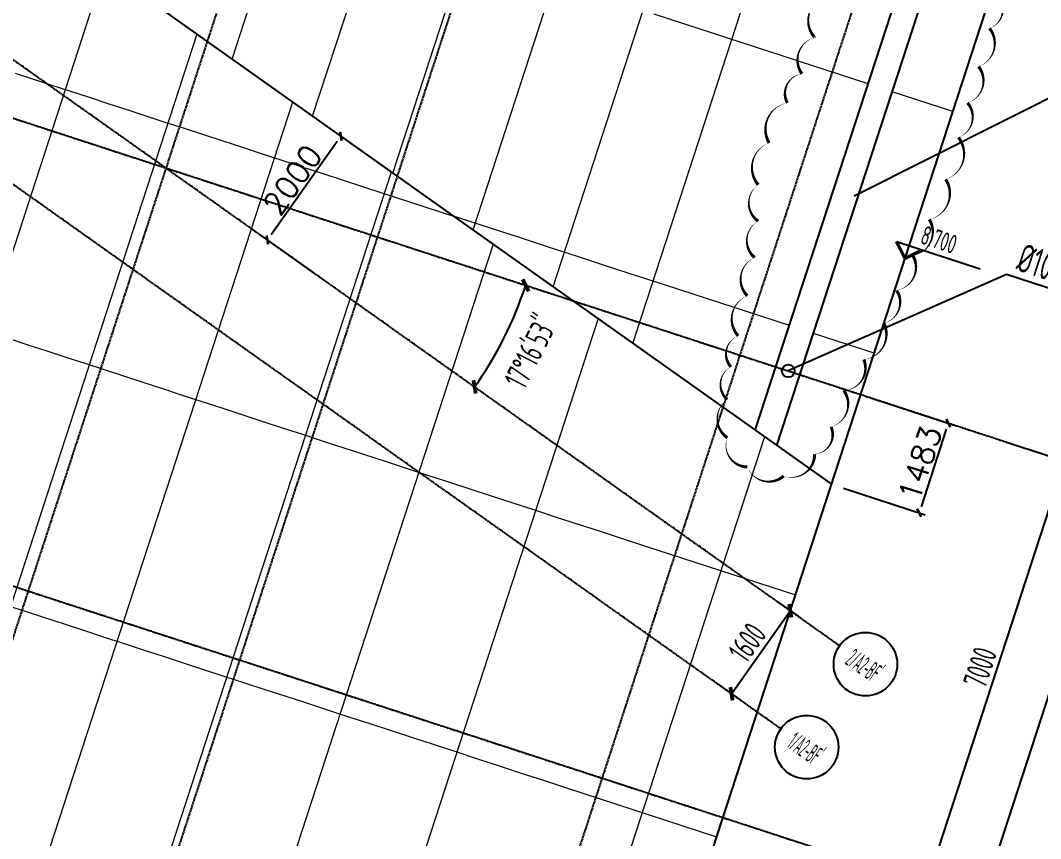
# Model space of a CAD drawing. Header units: millimetres. Extents: x 11677979 to 24947533, y -12764720 to -6308891.
# Drawn here: x 11863345 to 11879402, y -6341176 to -6328303 of the extents above; entities that cross this region are included whole.
import ezdxf
from ezdxf.enums import TextEntityAlignment as Align

# ---------------------------------------------------------------- set-up
doc = ezdxf.new("R2010")
doc.units = ezdxf.units.MM
doc.header["$LTSCALE"] = 10
for name, pattern in [('A2-RG-AXIS$0$CENTER', [2, 1.25, -0.25, 0.25, -0.25]), ('A2-RG-AXIS$0$DOTE', [2.4200000000000004, 2, -0.2, 0.02, -0.2]), ('A2-RI-F4$0$A2-RG-AXIS$0$CENTER', [2, 1.25, -0.25, 0.25, -0.25]), ('A2-RI-F4$0$A2-RG-AXIS$0$DOTE', [2.4200000000000004, 2, -0.2, 0.02, -0.2])]:
    doc.linetypes.add(name, pattern=pattern)
for name, color, linetype in [('A2-RG-AXIS$0$A-AXIS', 1, 'Continuous'), ('A2-RG-AXIS$0$A-DIMS-100', 1, 'Continuous'), ('A2-RG-AXIS$0$A-GRID', 1, 'A2-RG-AXIS$0$CENTER'), ('A2-RG-AXIS$0$A-SYMB', 4, 'Continuous'), ('A2-RI-F4$0$$2$A-SYMB', 4, 'Continuous'), ('A2-RI-F4$0$$9$$34$A-DIMS-100', 1, 'Continuous'), ('A2-RI-F4$0$A-ROOF-DRAN', 175, 'Continuous'), ('A2-RI-F4$0$A-ROOF-EDGE', 2, 'Continuous'), ('A2-RI-F4$0$A-SYMB', 4, 'Continuous'), ('A2-RI-F4$0$A-SYMB-AREA', 4, 'Continuous'), ('A2-RI-F4$0$A-SYMB-NAME', 4, 'Continuous'), ('A2-RI-F4$0$A2-RG-AXIS$0$A-AXIS', 1, 'Continuous'), ('A2-RI-F4$0$A2-RG-AXIS$0$A-DIMS-100', 1, 'Continuous'), ('A2-RI-F4$0$A2-RG-AXIS$0$A-GRID', 1, 'A2-RI-F4$0$A2-RG-AXIS$0$CENTER'), ('A2-RI-F4$0$A2-RG-AXIS$0$A-SYMB', 4, 'Continuous')]:
    doc.layers.add(name, color=color, linetype=linetype)
doc.layers.add('A2-RI-F4$0$A-ROOF-PATT', color=8, linetype='Continuous', lineweight=13)
doc.styles.add('A2-RG-AXIS$0$ECADI', font='hzs.shx', dxfattribs={"width": 0.7, "bigfont": 'hztxt.shx'})
doc.styles.add('A2-RG-AXIS$0$XD2008', font='hzs.shx', dxfattribs={"width": 0.7, "bigfont": 'hztxt.shx'})
doc.styles.add('A2-RI-F4$0$$0$XD2008', font='hzs.shx', dxfattribs={"width": 0.7, "bigfont": 'hztxt.shx'})
doc.styles.add('A2-RI-F4$0$A2-RG-AXIS$0$ECADI', font='hzs.shx', dxfattribs={"width": 0.7, "bigfont": 'hztxt.shx'})
doc.styles.add('A2-RI-F4$0$A2-RG-AXIS$0$XD2008', font='hzs.shx', dxfattribs={"width": 0.7, "bigfont": 'hztxt.shx'})
doc.styles.add('A2-RI-F4$0$ECADI', font='hzs.shx', dxfattribs={"width": 0.7, "bigfont": 'hztxt.shx'})
doc.styles.get("Standard").update_dxf_attribs({"font": 'txt', "bigfont": 'gbcbig.shx'})
doc.dimstyles.new('A2-RG-AXIS$0$XD150', dxfattribs={"dimscale": 300, "dimtxt": 2.5, "dimasz": 1.5, "dimexe": 1, "dimexo": 2, "dimgap": 0.5, "dimtad": 1, "dimdec": 0, "dimdsep": 46, "dimtxsty": 'A2-RG-AXIS$0$XD2008', "dimcen": 2.5, "dimclrt": 4, "dimaunit": 1, "dimadec": 3, "dimazin": 0, "dimtfac": 1, "dimtdec": 0, "dimtmove": 2, "dimatfit": 3, "dimfxl": 0, "dimtolj": 1, "dimtzin": 0, "dimarcsym": 0})
doc.dimstyles.new('A2-RG-AXIS$0$XD150$0', dxfattribs={"dimscale": 150, "dimtxt": 2.5, "dimasz": 1, "dimexe": 1, "dimexo": 2, "dimgap": 0.5, "dimtad": 1, "dimdec": 0, "dimdsep": 46, "dimtxsty": 'A2-RG-AXIS$0$XD2008', "dimblk": 'A2-RG-AXIS$0$_ArchTick', "dimcen": 2.5, "dimclrt": 4, "dimaunit": 1, "dimadec": 0, "dimazin": 0, "dimtfac": 1, "dimtdec": 0, "dimtmove": 2, "dimatfit": 3, "dimfxl": 0, "dimtolj": 1, "dimtzin": 0, "dimarcsym": 0})
doc.dimstyles.new('A2-RI-F4$0$$0$$0$XD100$0', dxfattribs={"dimscale": 100, "dimtxt": 3.5, "dimasz": 1, "dimexe": 1, "dimexo": 2, "dimgap": 0.5, "dimtad": 1, "dimdec": 0, "dimdsep": 46, "dimtxsty": 'Standard', "dimblk1": 'A2-RI-F4$0$$9$$20$_ArchTick', "dimblk2": 'A2-RI-F4$0$$9$$20$_ArchTick', "dimsah": 1, "dimcen": 2.5, "dimclrt": 4, "dimaunit": 1, "dimadec": 0, "dimazin": 0, "dimtfac": 1, "dimtdec": 0, "dimtix": 1, "dimtmove": 2, "dimatfit": 3, "dimfxl": 0, "dimtolj": 1, "dimtzin": 0, "dimarcsym": 0})
doc.dimstyles.new('A2-RI-F4$0$A2-RG-AXIS$0$XD150', dxfattribs={"dimscale": 300, "dimtxt": 2.5, "dimasz": 1.5, "dimexe": 1, "dimexo": 2, "dimgap": 0.5, "dimtad": 1, "dimdec": 0, "dimdsep": 46, "dimtxsty": 'A2-RI-F4$0$A2-RG-AXIS$0$XD2008', "dimcen": 2.5, "dimclrt": 4, "dimaunit": 1, "dimadec": 3, "dimazin": 0, "dimtfac": 1, "dimtdec": 0, "dimtmove": 2, "dimatfit": 3, "dimfxl": 0, "dimtolj": 1, "dimtzin": 0, "dimarcsym": 0})
doc.dimstyles.new('A2-RI-F4$0$A2-RG-AXIS$0$XD150$0', dxfattribs={"dimscale": 150, "dimtxt": 2.5, "dimasz": 1, "dimexe": 1, "dimexo": 2, "dimgap": 0.5, "dimtad": 1, "dimdec": 0, "dimdsep": 46, "dimtxsty": 'A2-RI-F4$0$A2-RG-AXIS$0$XD2008', "dimblk": 'A2-RI-F4$0$A2-RG-AXIS$0$_ArchTick', "dimcen": 2.5, "dimclrt": 4, "dimaunit": 1, "dimadec": 0, "dimazin": 0, "dimtfac": 1, "dimtdec": 0, "dimtmove": 2, "dimatfit": 3, "dimfxl": 0, "dimtolj": 1, "dimtzin": 0, "dimarcsym": 0})

# ---------------------------------------------------------------- blocks, each defined once
blk = doc.blocks.new('A2-RG-AXIS$0$_ArchTick')
at = {"color": 0, "linetype": 'ByBlock', "const_width": 0.4}
blk.add_lwpolyline([(-0.5, -0.5), (0.5, 0.5)], dxfattribs=at)
blk = doc.blocks.new('*D481')
at = {"layer": 'A2-RG-AXIS$0$A-DIMS-100', "color": 0, "lineweight": -2, "transparency": 16777216}
for p, q in [((11878927.93016906, -6334958.092917707), (11879926.23920276, -6335283.483664267)), ((11877614.35205065, -6341892.392635942), (11879783.6236307, -6335236.999273265)), ((11876758.65858434, -6341613.486278865), (11877756.9676227, -6341938.877026943))]:
    blk.add_line(p, q, dxfattribs=at)
at = {"layer": 'Defpoints', "color": 0, "transparency": 16777216}
for p in [(11878642.69902494, -6334865.124135705), (11879783.6236307, -6335236.999273265), (11876473.42744023, -6341520.517496863)]:
    blk.add_point(p, dxfattribs=at)
at = {"layer": 'A2-RG-AXIS$0$A-DIMS-100', "color": 0, "lineweight": -2, "transparency": 16777216, "xscale": 150, "yscale": 150, "zscale": 150}
for p, rotation in [((11879783.6236307, -6335236.999273265), 71.94704053343841), ((11877614.35205065, -6341892.392635942), 251.9470405334384)]:
    blk.add_blockref('A2-RG-AXIS$0$_ArchTick', p, dxfattribs=dict(at, rotation=rotation))
at = {"layer": 'A2-RG-AXIS$0$A-DIMS-100', "color": 4, "transparency": 16777216, "insert": (11878449.41058958, -6338483.348270353), "char_height": 375, "attachment_point": 5, "rotation": 71.94704053343841, "style": 'A2-RG-AXIS$0$XD2008'}
blk.add_mtext('\\A1;7000', dxfattribs=at)
blk = doc.blocks.new('*D482')
at = {"layer": 'A2-RG-AXIS$0$A-DIMS-100', "color": 0, "lineweight": -2, "transparency": 16777216}
for p, q in [((11881382.43289776, -6328395.668338951), (11882095.51075787, -6328628.090294454)), ((11879783.62360124, -6335236.999264201), (11881952.89518585, -6328581.605903353)), ((11879213.16131314, -6335051.061699798), (11879926.23917326, -6335283.483655302))]:
    blk.add_line(p, q, dxfattribs=at)
at = {"layer": 'Defpoints', "color": 0, "transparency": 16777216}
for p in [(11881097.20175371, -6328302.699556748), (11881952.89518585, -6328581.605903353), (11878927.93016909, -6334958.092917597)]:
    blk.add_point(p, dxfattribs=at)
at = {"layer": 'A2-RG-AXIS$0$A-DIMS-100', "color": 0, "lineweight": -2, "transparency": 16777216, "xscale": 150, "yscale": 150, "zscale": 150}
for p, rotation in [((11881952.89518585, -6328581.605903353), 71.94704049334469), ((11879783.62360124, -6335236.999264201), 251.9470404933447)]:
    blk.add_blockref('A2-RG-AXIS$0$_ArchTick', p, dxfattribs=dict(at, rotation=rotation))
at = {"layer": 'A2-RG-AXIS$0$A-DIMS-100', "color": 4, "transparency": 16777216, "insert": (11880618.6821425, -6331827.954899352), "char_height": 375, "attachment_point": 5, "rotation": 71.94704049334469, "style": 'A2-RG-AXIS$0$XD2008'}
blk.add_mtext('\\A1;7000', dxfattribs=at)
blk = doc.blocks.new('*D483')
at = {"layer": 'A2-RG-AXIS$0$A-DIMS-100', "color": 0, "lineweight": -2, "transparency": 16777216}
for p, q in [((11881382.47481131, -6328395.535308335), (11882951.24741189, -6328906.864034997)), ((11871497.38682192, -6363563.634785769), (11882808.63183982, -6328860.379644051)), ((11870071.2297934, -6363098.790450053), (11871640.00239399, -6363610.119176715))]:
    blk.add_line(p, q, dxfattribs=at)
at = {"layer": 'Defpoints', "color": 0, "transparency": 16777216}
for p in [(11881097.24366716, -6328302.566526443), (11882808.63183982, -6328860.379644051), (11869785.99864925, -6363005.821668161)]:
    blk.add_point(p, dxfattribs=at)
at = {"layer": 'A2-RG-AXIS$0$A-DIMS-100', "color": 0, "lineweight": -2, "transparency": 16777216, "xscale": 150, "yscale": 150, "zscale": 150}
for p, rotation in [((11882808.63183982, -6328860.379644051), 71.94704055555823), ((11871497.38682192, -6363563.634785769), 251.9470405555582)]:
    blk.add_blockref('A2-RG-AXIS$0$_ArchTick', p, dxfattribs=dict(at, rotation=rotation))
at = {"layer": 'A2-RG-AXIS$0$A-DIMS-100', "color": 4, "transparency": 16777216, "insert": (11876903.43207974, -6346130.659530753), "char_height": 375, "attachment_point": 5, "rotation": 71.94704055555823, "style": 'A2-RG-AXIS$0$XD2008'}
blk.add_mtext('\\A1;36500', dxfattribs=at)
blk = doc.blocks.new('*D492')
at = {"layer": 'A2-RG-AXIS$0$A-DIMS-100', "color": 0, "lineweight": -2, "transparency": 16777216}
for p, q in [((11875258.06524041, -6337446.924627418), (11875585.21431263, -6337678.842345578)), ((11874537.5188221, -6338897.380059663), (11875462.8436641, -6337592.093141666)), ((11874332.74039841, -6338752.211545415), (11874659.88947063, -6338984.129263574))]:
    blk.add_line(p, q, dxfattribs=at)
at = {"layer": 'Defpoints', "color": 0, "transparency": 16777216}
for p in [(11875013.32394336, -6337273.426219594), (11875462.8436641, -6337592.093141666), (11874087.99910136, -6338578.713137591)]:
    blk.add_point(p, dxfattribs=at)
at = {"layer": 'A2-RG-AXIS$0$A-DIMS-100', "color": 0, "lineweight": -2, "transparency": 16777216, "xscale": 150, "yscale": 150, "zscale": 150}
for p, rotation in [((11875462.8436641, -6337592.093141666), 54.66696937451481), ((11874537.5188221, -6338897.380059663), 234.6669693745148)]:
    blk.add_blockref('A2-RG-AXIS$0$_ArchTick', p, dxfattribs=dict(at, rotation=rotation))
at = {"layer": 'A2-RG-AXIS$0$A-DIMS-100', "color": 4, "transparency": 16777216, "insert": (11874786.03260818, -6338092.925493819), "char_height": 375, "attachment_point": 5, "rotation": 54.666969374514814, "style": 'A2-RG-AXIS$0$XD2008'}
blk.add_mtext('\\A1;1600', dxfattribs=at)
blk = doc.blocks.new('A2-RG-AXIS$0$ECADI-TAG-GRID')
at = {"color": 13}
blk.add_circle((0, 0), 5, dxfattribs=at)
at = {"style": 'A2-RG-AXIS$0$ECADI', "width": 0.7}
blk.add_attdef('GRID', text='', height=5, dxfattribs=at).set_placement((0, 0), align=Align.MIDDLE)
blk = doc.blocks.new('*D463')
at = {"layer": 'A2-RG-AXIS$0$A-DIMS-100', "color": 0, "lineweight": -2, "ltscale": 3, "transparency": 16777216}
blk.add_arc((11865636.64522695, -6330625.906195152), 5954.255126050122, 324.6655761921282, 341.9470404933483, dxfattribs=at)
at = {"layer": 'Defpoints', "color": 0, "ltscale": 3, "transparency": 16777216}
for p in [(11846413.53616189, -6316997.839551635), (11840967.23776884, -6322585.112555077), (11870815.17724133, -6333564.606636181), (11878927.92889912, -6334958.092503279), (11876238.3543392, -6338141.901543669)]:
    blk.add_point(p, dxfattribs=at)
at = {"layer": 'A2-RG-AXIS$0$A-DIMS-100', "color": 0, "lineweight": -2, "ltscale": 3, "transparency": 16777216, "xscale": 150, "yscale": 150, "zscale": 150}
for p, rotation in [((11871297.77523217, -6332471.105688449), 71.94704049334831), ((11870494.06856946, -6334069.536921248), 234.6655761921282)]:
    blk.add_blockref('A2-RG-AXIS$0$_ArchTick', p, dxfattribs=dict(at, rotation=rotation))
at = {"layer": 'A2-RG-AXIS$0$A-DIMS-100', "color": 4, "ltscale": 3, "transparency": 16777216, "insert": (11871378.07992697, -6333512.755017445), "char_height": 375, "attachment_point": 5, "rotation": 63.30630834273997, "style": 'A2-RG-AXIS$0$XD2008'}
blk.add_mtext('\\A1;17°16\'53"', dxfattribs=at)
blk = doc.blocks.new('A2-RI-F4$0$A2-RG-AXIS$0$_ArchTick')
at = {"color": 0, "linetype": 'ByBlock', "const_width": 0.4}
blk.add_lwpolyline([(-0.5, -0.5), (0.5, 0.5)], dxfattribs=at)
blk = doc.blocks.new('*D1006')
at = {"layer": 'A2-RI-F4$0$A2-RG-AXIS$0$A-DIMS-100', "color": 0, "lineweight": -2, "transparency": 16777216}
for p, q in [((11878927.93016906, -6334958.092917707), (11879926.23920276, -6335283.483664267)), ((11877614.35205065, -6341892.392635942), (11879783.6236307, -6335236.999273265)), ((11876758.65858434, -6341613.486278865), (11877756.9676227, -6341938.877026943))]:
    blk.add_line(p, q, dxfattribs=at)
at = {"layer": 'Defpoints', "color": 0, "transparency": 16777216}
for p in [(11878642.69902494, -6334865.124135705), (11879783.6236307, -6335236.999273265), (11876473.42744023, -6341520.517496863)]:
    blk.add_point(p, dxfattribs=at)
at = {"layer": 'A2-RI-F4$0$A2-RG-AXIS$0$A-DIMS-100', "color": 0, "lineweight": -2, "transparency": 16777216, "xscale": 150, "yscale": 150, "zscale": 150}
for p, rotation in [((11879783.6236307, -6335236.999273265), 71.94704053343841), ((11877614.35205065, -6341892.392635942), 251.9470405334384)]:
    blk.add_blockref('A2-RI-F4$0$A2-RG-AXIS$0$_ArchTick', p, dxfattribs=dict(at, rotation=rotation))
at = {"layer": 'A2-RI-F4$0$A2-RG-AXIS$0$A-DIMS-100', "color": 4, "transparency": 16777216, "insert": (11878449.41058958, -6338483.348270353), "char_height": 375, "attachment_point": 5, "rotation": 71.94704053343841, "style": 'A2-RI-F4$0$A2-RG-AXIS$0$XD2008'}
blk.add_mtext('\\A1;7000', dxfattribs=at)
blk = doc.blocks.new('*D1007')
at = {"layer": 'A2-RI-F4$0$A2-RG-AXIS$0$A-DIMS-100', "color": 0, "lineweight": -2, "transparency": 16777216}
for p, q in [((11881382.43289776, -6328395.668338951), (11882095.51075787, -6328628.090294454)), ((11879783.62360124, -6335236.999264201), (11881952.89518585, -6328581.605903353)), ((11879213.16131314, -6335051.061699798), (11879926.23917326, -6335283.483655302))]:
    blk.add_line(p, q, dxfattribs=at)
at = {"layer": 'Defpoints', "color": 0, "transparency": 16777216}
for p in [(11881097.20175371, -6328302.699556748), (11881952.89518585, -6328581.605903353), (11878927.93016909, -6334958.092917597)]:
    blk.add_point(p, dxfattribs=at)
at = {"layer": 'A2-RI-F4$0$A2-RG-AXIS$0$A-DIMS-100', "color": 0, "lineweight": -2, "transparency": 16777216, "xscale": 150, "yscale": 150, "zscale": 150}
for p, rotation in [((11881952.89518585, -6328581.605903353), 71.94704049334469), ((11879783.62360124, -6335236.999264201), 251.9470404933447)]:
    blk.add_blockref('A2-RI-F4$0$A2-RG-AXIS$0$_ArchTick', p, dxfattribs=dict(at, rotation=rotation))
at = {"layer": 'A2-RI-F4$0$A2-RG-AXIS$0$A-DIMS-100', "color": 4, "transparency": 16777216, "insert": (11880618.6821425, -6331827.954899352), "char_height": 375, "attachment_point": 5, "rotation": 71.94704049334469, "style": 'A2-RI-F4$0$A2-RG-AXIS$0$XD2008'}
blk.add_mtext('\\A1;7000', dxfattribs=at)
blk = doc.blocks.new('*D1008')
at = {"layer": 'A2-RI-F4$0$A2-RG-AXIS$0$A-DIMS-100', "color": 0, "lineweight": -2, "transparency": 16777216}
for p, q in [((11881382.47481131, -6328395.535308335), (11882951.24741189, -6328906.864034997)), ((11871497.38682192, -6363563.634785769), (11882808.63183982, -6328860.379644051)), ((11870071.2297934, -6363098.790450053), (11871640.00239399, -6363610.119176715))]:
    blk.add_line(p, q, dxfattribs=at)
at = {"layer": 'Defpoints', "color": 0, "transparency": 16777216}
for p in [(11881097.24366716, -6328302.566526443), (11882808.63183982, -6328860.379644051), (11869785.99864925, -6363005.821668161)]:
    blk.add_point(p, dxfattribs=at)
at = {"layer": 'A2-RI-F4$0$A2-RG-AXIS$0$A-DIMS-100', "color": 0, "lineweight": -2, "transparency": 16777216, "xscale": 150, "yscale": 150, "zscale": 150}
for p, rotation in [((11882808.63183982, -6328860.379644051), 71.94704055555823), ((11871497.38682192, -6363563.634785769), 251.9470405555582)]:
    blk.add_blockref('A2-RI-F4$0$A2-RG-AXIS$0$_ArchTick', p, dxfattribs=dict(at, rotation=rotation))
at = {"layer": 'A2-RI-F4$0$A2-RG-AXIS$0$A-DIMS-100', "color": 4, "transparency": 16777216, "insert": (11876903.43207974, -6346130.659530753), "char_height": 375, "attachment_point": 5, "rotation": 71.94704055555823, "style": 'A2-RI-F4$0$A2-RG-AXIS$0$XD2008'}
blk.add_mtext('\\A1;36500', dxfattribs=at)
blk = doc.blocks.new('*D1017')
at = {"layer": 'A2-RI-F4$0$A2-RG-AXIS$0$A-DIMS-100', "color": 0, "lineweight": -2, "transparency": 16777216}
for p, q in [((11875258.06524041, -6337446.924627418), (11875585.21431263, -6337678.842345578)), ((11874537.5188221, -6338897.380059663), (11875462.8436641, -6337592.093141666)), ((11874332.74039841, -6338752.211545415), (11874659.88947063, -6338984.129263574))]:
    blk.add_line(p, q, dxfattribs=at)
at = {"layer": 'Defpoints', "color": 0, "transparency": 16777216}
for p in [(11875013.32394336, -6337273.426219594), (11875462.8436641, -6337592.093141666), (11874087.99910136, -6338578.713137591)]:
    blk.add_point(p, dxfattribs=at)
at = {"layer": 'A2-RI-F4$0$A2-RG-AXIS$0$A-DIMS-100', "color": 0, "lineweight": -2, "transparency": 16777216, "xscale": 150, "yscale": 150, "zscale": 150}
for p, rotation in [((11875462.8436641, -6337592.093141666), 54.66696937451481), ((11874537.5188221, -6338897.380059663), 234.6669693745148)]:
    blk.add_blockref('A2-RI-F4$0$A2-RG-AXIS$0$_ArchTick', p, dxfattribs=dict(at, rotation=rotation))
at = {"layer": 'A2-RI-F4$0$A2-RG-AXIS$0$A-DIMS-100', "color": 4, "transparency": 16777216, "insert": (11874786.03260818, -6338092.925493819), "char_height": 375, "attachment_point": 5, "rotation": 54.666969374514814, "style": 'A2-RI-F4$0$A2-RG-AXIS$0$XD2008'}
blk.add_mtext('\\A1;1600', dxfattribs=at)
blk = doc.blocks.new('A2-RI-F4$0$A2-RG-AXIS$0$ECADI-TAG-GRID')
at = {"color": 13}
blk.add_circle((0, 0), 5, dxfattribs=at)
at = {"style": 'A2-RI-F4$0$A2-RG-AXIS$0$ECADI', "width": 0.7}
blk.add_attdef('GRID', text='', height=5, dxfattribs=at).set_placement((0, 0), align=Align.MIDDLE)
blk = doc.blocks.new('*D988')
at = {"layer": 'A2-RI-F4$0$A2-RG-AXIS$0$A-DIMS-100', "color": 0, "lineweight": -2, "ltscale": 3, "transparency": 16777216}
blk.add_arc((11865636.64522695, -6330625.906195152), 5954.255126050122, 324.6655761921282, 341.9470404933483, dxfattribs=at)
at = {"layer": 'Defpoints', "color": 0, "ltscale": 3, "transparency": 16777216}
for p in [(11846413.53616189, -6316997.839551635), (11840967.23776884, -6322585.112555077), (11870815.17724133, -6333564.606636181), (11878927.92889912, -6334958.092503279), (11876238.3543392, -6338141.901543669)]:
    blk.add_point(p, dxfattribs=at)
at = {"layer": 'A2-RI-F4$0$A2-RG-AXIS$0$A-DIMS-100', "color": 0, "lineweight": -2, "ltscale": 3, "transparency": 16777216, "xscale": 150, "yscale": 150, "zscale": 150}
for p, rotation in [((11871297.77523217, -6332471.105688449), 71.94704049334831), ((11870494.06856946, -6334069.536921248), 234.6655761921282)]:
    blk.add_blockref('A2-RI-F4$0$A2-RG-AXIS$0$_ArchTick', p, dxfattribs=dict(at, rotation=rotation))
at = {"layer": 'A2-RI-F4$0$A2-RG-AXIS$0$A-DIMS-100', "color": 4, "ltscale": 3, "transparency": 16777216, "insert": (11871378.07992697, -6333512.755017445), "char_height": 375, "attachment_point": 5, "rotation": 63.30630834273997, "style": 'A2-RI-F4$0$A2-RG-AXIS$0$XD2008'}
blk.add_mtext('\\A1;17°16\'53"', dxfattribs=at)
blk = doc.blocks.new('A2-RI-F4$0$$2$ECADI-TAG-HGHT（国标）')
at = {"color": 1}
blk.add_line((-2.121320343559546, 2.121320343559546), (11.76789873223262, 2.121320343559546), dxfattribs=at)
at = {"color": 1, "const_width": 0.5}
blk.add_lwpolyline([(-2.121320343559546, 2.121320343559546), (0, 0), (2.121320343559546, 2.121320343559546)], dxfattribs=at)
at = {"style": 'A2-RI-F4$0$$0$XD2008', "width": 0.7}
blk.add_attdef('FL', text='', height=3, dxfattribs=at).set_placement((-2.688785023899595, 2.967328765217609), align=Align.RIGHT)
for tag, p in [('F.F.L.', (2.283611041903605, 2.967328765217609)), ('T.O.S.', (2.283611041903605, -1.104423031572336))]:
    blk.add_attdef(tag, p, '', height=3, dxfattribs=at)
blk = doc.blocks.new('A2-RI-F4$0$5erhfh')
at = {"layer": 'A2-RI-F4$0$A-SYMB-AREA', "style": 'A2-RI-F4$0$ECADI', "width": 0.7}
blk.add_attdef('340M2', text='', height=2.5, dxfattribs=at).set_placement((0, 1.25), align=Align.MIDDLE_LEFT)
at = {"layer": 'A2-RI-F4$0$A-SYMB-NAME', "style": 'A2-RI-F4$0$ECADI', "width": 0.7}
blk.add_attdef('CHINESENAME', (-12.29193252821193, 3.0875), '', height=4.5, dxfattribs=at)
blk = doc.blocks.new('A2-RI-F4$0$$9$$20$_ArchTick')
at = {"color": 0, "linetype": 'ByBlock', "const_width": 0.4}
blk.add_lwpolyline([(-0.5, -0.5), (0.5, 0.5)], dxfattribs=at)
blk = doc.blocks.new('*D530')
at = {"layer": 'A2-RI-F4$0$$9$$34$A-DIMS-100', "color": 0, "lineweight": -2, "transparency": 16777216}
for p, q in [((11869100.15282185, -6330629.721164622), (11868307.91763868, -6330068.072482458)), ((11868331.6618785, -6330207.486294813), (11867290.63572565, -6331675.908764363)), ((11867943.45709646, -6332261.301686345), (11867151.22191329, -6331699.653004181))]:
    blk.add_line(p, q, dxfattribs=at)
at = {"layer": 'Defpoints', "color": 0, "transparency": 16777216}
for p in [(11869263.31087402, -6330745.390737161), (11867232.80093938, -6331757.48779045), (11868106.61514863, -6332376.971258883)]:
    blk.add_point(p, dxfattribs=at)
at = {"layer": 'A2-RI-F4$0$$9$$34$A-DIMS-100', "color": 0, "lineweight": -2, "transparency": 16777216, "xscale": 100, "yscale": 100, "zscale": 100}
for p, rotation in [((11868389.49666477, -6330125.907268727), 54.66557619215879), ((11867232.80093938, -6331757.48779045), 234.6655761921588)]:
    blk.add_blockref('A2-RI-F4$0$$9$$20$_ArchTick', p, dxfattribs=dict(at, rotation=rotation))
at = {"layer": 'A2-RI-F4$0$$9$$34$A-DIMS-100', "color": 4, "transparency": 16777216, "insert": (11867627.59599338, -6330811.569260483), "char_height": 350, "attachment_point": 5, "rotation": 54.66557619215875}
blk.add_mtext('\\A1;2000', dxfattribs=at)
blk = doc.blocks.new('*D532')
at = {"layer": 'A2-RI-F4$0$$9$$34$A-DIMS-100', "color": 0, "lineweight": -2, "transparency": 16777216}
for p, q in [((11876760.9559697, -6334251.785220515), (11878044.25491509, -6334670.066122318)), ((11877918.18827301, -6334734.153576266), (11877520.4949078, -6335954.289312733)), ((11876301.28341635, -6335662.075053016), (11877584.58236175, -6336080.355954817))]:
    blk.add_line(p, q, dxfattribs=at)
at = {"layer": 'Defpoints', "color": 0, "transparency": 16777216}
for p in [(11876570.80187366, -6334189.806032381), (11876111.12932032, -6335600.095864881), (11877489.50531373, -6336049.36636075)]:
    blk.add_point(p, dxfattribs=at)
at = {"layer": 'A2-RI-F4$0$$9$$34$A-DIMS-100', "color": 0, "lineweight": -2, "transparency": 16777216, "xscale": 100, "yscale": 100, "zscale": 100}
for p, rotation in [((11877949.17786708, -6334639.076528249), 71.9470404933452), ((11877489.50531373, -6336049.36636075), 251.9470404933452)]:
    blk.add_blockref('A2-RI-F4$0$$9$$20$_ArchTick', p, dxfattribs=dict(at, rotation=rotation))
at = {"layer": 'A2-RI-F4$0$$9$$34$A-DIMS-100', "color": 4, "transparency": 16777216, "insert": (11877505.41823237, -6335274.49485785), "char_height": 350, "attachment_point": 5, "rotation": 71.9470404933452}
blk.add_mtext('\\A1;1483', dxfattribs=at)
blk = doc.blocks.new('A2-RG-AXIS')
at = {"layer": 'A2-RG-AXIS$0$A-AXIS'}
blk.add_line((11878927.92889912, -6334958.092503279), (11881209.77930306, -6335701.843256277), dxfattribs=at)
at = {"layer": 'A2-RG-AXIS$0$A-GRID', "linetype": 'A2-RG-AXIS$0$DOTE'}
for p, q in [((11876238.3543392, -6338141.901543668), (11846413.53616189, -6316997.839551634)), ((11875313.56968471, -6339447.571423201), (11845488.17958158, -6318303.103969011)), ((11869345.46151255, -6319247.142503096), (11856184.81803177, -6359624.405512745)), ((11872673.16549019, -6320331.780801403), (11859512.52204699, -6360709.043695768)), ((11878378.07715797, -6322191.250791802), (11865217.4337792, -6362568.513488524)), ((11840967.23776884, -6322585.112555077), (11878927.92889912, -6334958.092503279)), ((11838797.96618413, -6329240.505916234), (11876758.6573144, -6341613.485864437))]:
    blk.add_line(p, q, dxfattribs=at)
at = {"layer": 'A2-RG-AXIS$0$A-SYMB'}
ref = blk.add_blockref('A2-RG-AXIS$0$ECADI-TAG-GRID', (11876645.5764586, -6338432.022458929), dxfattribs=dict(at, xscale=99.99999999997956, yscale=99.99999999997956, zscale=99.99999999997956, rotation=325.4399999999224))
ref.add_attrib('GRID', "2/A2-BF'", dxfattribs={"layer": '0', "extrusion": (0, 0, -1), "height": 300, "rotation": 34.55999999414512, "style": 'A2-RG-AXIS$0$ECADI', "text_generation_flag": 2, "width": 0.4}).set_placement((-11876645.5764586, -6338432.022458929), align=Align.MIDDLE)
ref = blk.add_blockref('A2-RG-AXIS$0$ECADI-TAG-GRID', (11875720.67234239, -6339737.859945388), dxfattribs=dict(at, xscale=99.99999999997956, yscale=99.99999999997956, zscale=99.99999999997956, rotation=325.4399999999224))
ref.add_attrib('GRID', "1/A2-BF'", dxfattribs={"layer": '0', "extrusion": (0, 0, -1), "height": 300, "rotation": 34.55999999414512, "style": 'A2-RG-AXIS$0$ECADI', "text_generation_flag": 2, "width": 0.4}).set_placement((-11875720.67234239, -6339737.859945388), align=Align.MIDDLE)
at = {"layer": 'A2-RG-AXIS$0$A-DIMS-100', "ltscale": 3}
dim = blk.add_angular_dim_2l(base=(11870815.17724133, -6333564.606636181), line1=((11840967.23776884, -6322585.112555077), (11878927.92889912, -6334958.092503279)), line2=((11876238.3543392, -6338141.901543668), (11846413.53616189, -6316997.839551634)), dimstyle='A2-RG-AXIS$0$XD150', override={"dimscale": 150, "dimasz": 1, "dimblk": 'A2-RG-AXIS$0$_ArchTick', "dimadec": 4}, dxfattribs=at)
dim.commit()
dim.dimension.update_dxf_attribs({"geometry": '*D463', "text_midpoint": (11871378.07992697, -6333512.755017444)})
at = {"layer": 'A2-RG-AXIS$0$A-DIMS-100'}
for p1, p2, distance, picture, middle in [((11869785.99864925, -6363005.821668161), (11881097.24366716, -6328302.566526443), -1800.001375470765, '*D483', (11876903.43207974, -6346130.659530753)), ((11878927.93016909, -6334958.092917596), (11881097.20175371, -6328302.699556747), -899.9999999922474, '*D482', (11880618.6821425, -6331827.954899352)), ((11874087.99910135, -6338578.71313759), (11875013.32394335, -6337273.426219594), -551.0141437076765, '*D492', (11874786.03260818, -6338092.925493819))]:
    dim = blk.add_aligned_dim(p1=p1, p2=p2, distance=distance, dimstyle='A2-RG-AXIS$0$XD150$0', dxfattribs=at)
    dim.commit()
    dim.dimension.update_dxf_attribs({"geometry": picture, "text_midpoint": middle})
dim = blk.add_linear_dim(base=(11879783.6236307, -6335236.999273265), p1=(11876473.42744023, -6341520.517496863), p2=(11878642.69902494, -6334865.124135705), angle=251.9470405334384, dimstyle='A2-RG-AXIS$0$XD150$0', dxfattribs=at)
dim.commit()
dim.dimension.update_dxf_attribs({"geometry": '*D481', "text_midpoint": (11878449.41058958, -6338483.348270353)})
blk = doc.blocks.new('A2-RI-F4$0$A2-RG-AXIS')
at = {"layer": 'A2-RI-F4$0$A2-RG-AXIS$0$A-AXIS'}
blk.add_line((11878927.92889912, -6334958.092503279), (11881209.77930306, -6335701.843256277), dxfattribs=at)
at = {"layer": 'A2-RI-F4$0$A2-RG-AXIS$0$A-GRID', "linetype": 'A2-RI-F4$0$A2-RG-AXIS$0$DOTE'}
for p, q in [((11876238.3543392, -6338141.901543668), (11846413.53616189, -6316997.839551634)), ((11875313.56968471, -6339447.571423201), (11845488.17958158, -6318303.103969011)), ((11869345.46151255, -6319247.142503096), (11856184.81803177, -6359624.405512745)), ((11872673.16549019, -6320331.780801403), (11859512.52204699, -6360709.043695768)), ((11878378.07715797, -6322191.250791802), (11865217.4337792, -6362568.513488524)), ((11840967.23776884, -6322585.112555077), (11878927.92889912, -6334958.092503279)), ((11838797.96618413, -6329240.505916234), (11876758.6573144, -6341613.485864437))]:
    blk.add_line(p, q, dxfattribs=at)
at = {"layer": 'A2-RI-F4$0$A2-RG-AXIS$0$A-SYMB'}
ref = blk.add_blockref('A2-RI-F4$0$A2-RG-AXIS$0$ECADI-TAG-GRID', (11876645.5764586, -6338432.022458929), dxfattribs=dict(at, xscale=99.99999999997956, yscale=99.99999999997956, zscale=99.99999999997956, rotation=325.4399999999224))
ref.add_attrib('GRID', "2/A2-BF'", dxfattribs={"layer": '0', "extrusion": (0, 0, -1), "height": 300, "rotation": 34.55999999414512, "style": 'A2-RI-F4$0$A2-RG-AXIS$0$ECADI', "text_generation_flag": 2, "width": 0.4}).set_placement((-11876645.5764586, -6338432.022458929), align=Align.MIDDLE)
ref = blk.add_blockref('A2-RI-F4$0$A2-RG-AXIS$0$ECADI-TAG-GRID', (11875720.67234239, -6339737.859945388), dxfattribs=dict(at, xscale=99.99999999997956, yscale=99.99999999997956, zscale=99.99999999997956, rotation=325.4399999999224))
ref.add_attrib('GRID', "1/A2-BF'", dxfattribs={"layer": '0', "extrusion": (0, 0, -1), "height": 300, "rotation": 34.55999999414512, "style": 'A2-RI-F4$0$A2-RG-AXIS$0$ECADI', "text_generation_flag": 2, "width": 0.4}).set_placement((-11875720.67234239, -6339737.859945388), align=Align.MIDDLE)
at = {"layer": 'A2-RI-F4$0$A2-RG-AXIS$0$A-DIMS-100', "ltscale": 3}
dim = blk.add_angular_dim_2l(base=(11870815.17724133, -6333564.606636181), line1=((11840967.23776884, -6322585.112555077), (11878927.92889912, -6334958.092503279)), line2=((11876238.3543392, -6338141.901543668), (11846413.53616189, -6316997.839551634)), dimstyle='A2-RI-F4$0$A2-RG-AXIS$0$XD150', override={"dimscale": 150, "dimasz": 1, "dimblk": 'A2-RI-F4$0$A2-RG-AXIS$0$_ArchTick', "dimadec": 4}, dxfattribs=at)
dim.commit()
dim.dimension.update_dxf_attribs({"geometry": '*D988', "text_midpoint": (11871378.07992697, -6333512.755017444)})
at = {"layer": 'A2-RI-F4$0$A2-RG-AXIS$0$A-DIMS-100'}
for p1, p2, distance, picture, middle in [((11869785.99864925, -6363005.821668161), (11881097.24366716, -6328302.566526443), -1800.001375470765, '*D1008', (11876903.43207974, -6346130.659530753)), ((11878927.93016909, -6334958.092917596), (11881097.20175371, -6328302.699556747), -899.9999999922474, '*D1007', (11880618.6821425, -6331827.954899352)), ((11874087.99910135, -6338578.71313759), (11875013.32394335, -6337273.426219594), -551.0141437076765, '*D1017', (11874786.03260818, -6338092.925493819))]:
    dim = blk.add_aligned_dim(p1=p1, p2=p2, distance=distance, dimstyle='A2-RI-F4$0$A2-RG-AXIS$0$XD150$0', dxfattribs=at)
    dim.commit()
    dim.dimension.update_dxf_attribs({"geometry": picture, "text_midpoint": middle})
dim = blk.add_linear_dim(base=(11879783.6236307, -6335236.999273265), p1=(11876473.42744023, -6341520.517496863), p2=(11878642.69902494, -6334865.124135705), angle=251.9470405334384, dimstyle='A2-RI-F4$0$A2-RG-AXIS$0$XD150$0', dxfattribs=at)
dim.commit()
dim.dimension.update_dxf_attribs({"geometry": '*D1006', "text_midpoint": (11878449.41058958, -6338483.348270353)})
blk = doc.blocks.new('A2-RI-F4')
at = {"layer": 'A2-RI-F4$0$A-ROOF-DRAN'}
for p, q in [((11874911.69869127, -6334749.769287027), (11877880.8185069, -6325640.258549185)), ((11875253.44267893, -6334992.045904364), (11878261.12733196, -6325764.214983404))]:
    blk.add_line(p, q, dxfattribs=at)
blk.add_circle((11875429.87968178, -6333817.924429976), 100, dxfattribs=at)
at = {"layer": 'A2-RI-F4$0$A-ROOF-EDGE'}
for p, q in [((11851321.72982552, -6318025.852945874), (11876111.12932032, -6335600.095864882)), ((11871983.11175263, -6348264.983428199), (11879359.86533972, -6325632.871710893)), ((11876129.3406159, -6335544.362679327), (11876130.27355357, -6335541.500347648))]:
    blk.add_line(p, q, dxfattribs=at)
at = {"layer": 'A2-RI-F4$0$A-ROOF-PATT', "lineweight": 9}
for p, q in [((11866677.8655417, -6328912.460321341), (11868862.08536003, -6322211.205315418)), ((11867944.07372808, -6329810.128304713), (11870271.18143368, -6322670.488772733)), ((11869207.84977553, -6330706.072042994), (11871677.57090864, -6323128.890036116)), ((11870469.28835643, -6331600.358653398), (11873081.3591408, -6323586.443445469)), ((11871728.41878412, -6332493.008917374), (11874482.5787514, -6324043.159633419)), ((11872985.19696779, -6333383.991577111), (11875881.18067414, -6324499.022607205)), ((11864670.83017988, -6327489.588944281), (11857960.81435363, -6348076.128251479)), ((11873786.49671903, -6328356.798270546), (11873319.48248529, -6328204.578761833)), ((11874253.21658924, -6328508.921833852), (11873786.49671903, -6328356.798270546)), ((11866124.50043357, -6328520.15663382), (11859742.56816638, -6348100.125277188)), ((11876687.23596578, -6329302.270744724), (11874253.21658924, -6328508.921833852)), ((11863264.73649928, -6329134.429920063), (11863552.07081693, -6329228.084214753)), ((11863552.07081693, -6329228.084214753), (11863841.34998184, -6329322.372416656)), ((11863841.34998184, -6329322.372416656), (11864132.56751476, -6329417.292413925)), ((11864132.56751476, -6329417.292413925), (11864425.71693638, -6329512.842094672)), ((11878022.04664771, -6329737.341480372), (11877067.54415782, -6329426.229121087)), ((11867628.82132312, -6329586.632679226), (11861586.40412144, -6348124.958437921)), ((11864425.71693638, -6329512.842094672), (11864720.79176722, -6329609.019346971)), ((11864720.79176722, -6329609.019346971), (11865017.78552773, -6329705.822058858)), ((11865017.78552773, -6329705.822058858), (11865316.69173824, -6329803.248118339)), ((11865316.69173824, -6329803.248118339), (11865617.50391896, -6329901.295413382)), ((11865617.50391896, -6329901.295413382), (11865920.21559002, -6329999.961831925)), ((11865920.21559002, -6329999.961831925), (11866224.82027145, -6330099.245261872)), ((11866224.82027145, -6330099.245261872), (11866531.3114832, -6330199.143591101)), ((11866531.3114832, -6330199.143591101), (11866839.68274509, -6330299.654707458)), ((11866839.68274509, -6330299.654707458), (11867149.92757691, -6330400.776498762)), ((11867149.92757691, -6330400.776498762), (11867462.03949832, -6330502.506852805)), ((11867462.03949832, -6330502.506852805), (11867776.01202893, -6330604.843657351)), ((11869182.85073225, -6330688.349174817), (11863491.16747324, -6348150.612181324)), ((11867776.01202893, -6330604.843657351), (11868091.83868825, -6330707.784800143)), ((11868091.83868825, -6330707.784800143), (11868409.51299574, -6330811.328168896)), ((11868409.51299574, -6330811.328168896), (11868729.02847076, -6330915.471651302)), ((11868729.02847076, -6330915.471651302), (11869050.37863263, -6331020.213135031)), ((11869050.37863263, -6331020.213135031), (11870162.07322506, -6331382.560987572)), ((11870759.15400746, -6331577.174634852), (11870162.07322506, -6331382.560987572)), ((11871216.74026487, -6331726.321171008), (11870759.15400746, -6331577.174634852)), ((11870785.64648253, -6331824.638170887), (11865455.70340006, -6348177.070954024)), ((11871674.05031612, -6331875.37768), (11871216.74026487, -6331726.321171008)), ((11872131.08230653, -6332024.343557316), (11871674.05031612, -6331875.37768)), ((11872587.83438149, -6332173.218198452), (11872131.08230653, -6332024.343557316)), ((11873044.30468635, -6332322.000998911), (11872587.83438149, -6332173.218198452)), ((11873500.49136654, -6332470.691354201), (11873044.30468635, -6332322.000998911)), ((11875447.67162358, -6333105.35899534), (11873500.49136654, -6332470.691354201)), ((11872436.2663575, -6332994.831690727), (11867478.85703353, -6348204.31920202)), ((11876782.46288502, -6333540.423401036), (11875827.97981562, -6333229.317371704)), ((11863168.50140342, -6333310.177082556), (11863463.18799059, -6333406.227789971)), ((11863463.18799059, -6333406.227789971), (11863759.79036251, -6333502.902931917)), ((11863759.79036251, -6333502.902931917), (11864058.30205742, -6333600.200402237)), ((11864058.30205742, -6333600.200402237), (11864358.71661349, -6333698.118094742)), ((11864358.71661349, -6333698.118094742), (11864661.02756876, -6333796.653903213)), ((11864661.02756876, -6333796.653903213), (11864965.22846116, -6333895.805721398)), ((11864965.22846116, -6333895.805721398), (11865271.31282858, -6333995.571443011)), ((11865271.31282858, -6333995.571443011), (11865579.27420877, -6334095.948961743)), ((11865579.27420877, -6334095.948961743), (11865889.10613941, -6334196.936171255)), ((11865889.10613941, -6334196.936171255), (11866200.80215812, -6334298.530965179)), ((11866200.80215812, -6334298.530965179), (11866514.35580242, -6334400.731237123)), ((11866514.35580242, -6334400.731237123), (11866829.76060974, -6334503.53488067)), ((11866829.76060974, -6334503.53488067), (11867147.01011746, -6334606.939789377)), ((11867147.01011746, -6334606.939789377), (11867466.09786287, -6334710.943856779)), ((11867466.09786287, -6334710.943856779), (11867787.0173832, -6334815.544976387)), ((11867787.0173832, -6334815.544976387), (11868109.76221562, -6334920.741041692)), ((11868109.76221562, -6334920.741041692), (11868434.32589722, -6335026.529946162)), ((11868434.32589722, -6335026.529946162), (11868760.70196502, -6335132.909583245)), ((11868760.70196502, -6335132.909583245), (11869088.88395603, -6335239.877846374)), ((11869088.88395603, -6335239.877846374), (11869418.8654073, -6335347.432629008)), ((11869418.8654073, -6335347.432629008), (11869750.6398559, -6335455.571824607)), ((11869750.6398559, -6335455.571824607), (11870084.20083885, -6335564.293326614)), ((11870084.20083885, -6335564.293326614), (11870419.54189311, -6335673.595028455)), ((11870419.54189311, -6335673.595028455), (11870756.6565556, -6335783.474823539)), ((11870756.6565556, -6335783.474823539), (11871095.53836318, -6335893.93060526)), ((11871095.53836318, -6335893.93060526), (11871436.18085266, -6336004.960266992)), ((11871436.18085266, -6336004.960266992), (11871778.57756081, -6336116.561702098)), ((11871778.57756081, -6336116.561702098), (11872122.72202435, -6336228.732803925)), ((11872122.72202435, -6336228.732803925), (11872468.60777997, -6336341.471465806)), ((11872468.60777997, -6336341.471465806), (11872816.22836429, -6336454.775581057)), ((11872816.22836429, -6336454.775581057), (11873165.5773139, -6336568.643042985)), ((11863119.13284988, -6337501.200015105), (11863421.44380515, -6337599.735823576)), ((11863421.44380515, -6337599.735823576), (11863725.64469755, -6337698.887641761)), ((11863725.64469755, -6337698.887641761), (11864031.72906497, -6337798.653363374)), ((11864031.72906497, -6337798.653363374), (11864339.69044515, -6337899.030882106)), ((11864339.69044515, -6337899.030882106), (11864649.5223758, -6338000.018091618)), ((11864649.5223758, -6338000.018091618), (11864961.21839451, -6338101.612885542)), ((11864961.21839451, -6338101.612885542), (11865274.77203881, -6338203.813157487)), ((11865274.77203881, -6338203.813157487), (11865590.17684613, -6338306.616801033)), ((11865590.17684613, -6338306.616801033), (11865907.42635385, -6338410.02170974)), ((11865907.42635385, -6338410.02170974), (11866226.51409926, -6338514.025777142)), ((11866226.51409926, -6338514.025777142), (11866547.43361959, -6338618.62689675)), ((11866547.43361959, -6338618.62689675), (11866870.17845201, -6338723.822962055)), ((11866870.17845201, -6338723.822962055), (11867194.74213361, -6338829.611866525)), ((11867194.74213361, -6338829.611866525), (11867521.11820141, -6338935.991503608)), ((11867521.11820141, -6338935.991503608), (11867849.30019242, -6339042.959766738)), ((11867849.30019242, -6339042.959766738), (11868179.28164369, -6339150.514549372)), ((11868179.28164369, -6339150.514549372), (11868511.05609228, -6339258.65374497)), ((11868511.05609228, -6339258.65374497), (11868844.61707523, -6339367.375246977)), ((11868844.61707523, -6339367.375246977), (11869179.9581295, -6339476.676948818)), ((11869179.9581295, -6339476.676948818), (11869517.07279199, -6339586.556743903)), ((11869517.07279199, -6339586.556743903), (11869855.95459957, -6339697.012525623)), ((11869855.95459957, -6339697.012525623), (11870196.59708905, -6339808.042187355)), ((11870196.59708905, -6339808.042187355), (11870538.9937972, -6339919.643622461)), ((11870538.9937972, -6339919.643622461), (11870883.13826074, -6340031.814724288)), ((11870883.13826074, -6340031.814724288), (11871229.02401636, -6340144.553386169)), ((11871229.02401636, -6340144.553386169), (11871576.64460067, -6340257.85750142)), ((11871576.64460067, -6340257.85750142), (11871925.99355029, -6340371.724963348))]:
    blk.add_line(p, q, dxfattribs=at)
at = {"layer": 'A2-RI-F4$0$A-ROOF-PATT'}
for p, q in [((11875059.26108016, -6334854.382441078), (11870693.84395099, -6348247.619305073)), ((11873165.80064228, -6336568.542636982), (11875542.98048273, -6337343.365161218)), ((11871926.23629942, -6340371.630887383), (11874303.41613985, -6341146.453411612))]:
    blk.add_line(p, q, dxfattribs=at)
at = {"layer": 'A2-RI-F4$0$A-SYMB'}
for points in [[(11882069.5415132, -6329954.551687946), (11880017.42960886, -6329283.9970777), (11876468.13975978, -6331070.441780259)], [(11880917.35720415, -6332968.93636582), (11878865.2452998, -6332298.381755575), (11875429.87968178, -6333817.924429976)]]:
    blk.add_lwpolyline(points, dxfattribs=at)
at = {"layer": 'Defpoints'}
blk.add_lwpolyline([(11875989.44564544, -6327939.927637642, 0, 50, 0.52056705), (11875846.16945911, -6328569.922459134, 0, 50, 0.52056705), (11875846.16945911, -6328569.922459132, 0, 50, 0.52056705), (11875645.58861895, -6329142.663261376, 0, 50, 0.52056705), (11875645.58861895, -6329142.663261376, 0, 50, 0.52056705), (11875416.37000357, -6329600.842529186, 0, 50, 0.52056705), (11875416.37000357, -6329600.842529186, 0, 50, 0.52056705), (11875129.81763092, -6330230.850724661, 0, 50, 0.52056705), (11875129.81763092, -6330230.85072466, 0, 50, 0.52056705), (11874957.87456596, -6330889.479242773, 0, 50, 0.52056705), (11874957.87456596, -6330889.479242773, 0, 50, 0.52056705), (11874957.87456596, -6331462.220045013, 0, 50, 0.52056705), (11874957.87456596, -6331462.220045013, 0, 50, 0.52056705), (11874900.56991212, -6332034.947473273, 0, 50, 0.52056705), (11874900.56991212, -6332034.947473273, 0, 50, 0.52056705), (11874785.96060443, -6332636.308598149, 0, 50, 0.52056705), (11874785.96060443, -6332636.308598148, 0, 50, 0.52056705), (11874642.6844181, -6333266.316793623, 0, 50, 0.52056705), (11874642.6844181, -6333266.316793622, 0, 50, 0.52056705), (11874528.04600699, -6333753.129758053, 0, 50, 0.52056705), (11874528.04600699, -6333753.129758053, 0, 50, 0.52056705), (11874470.74135314, -6334268.589793079, 0, 50, 0.52056705), (11874470.74135314, -6334268.589793079, 0, 50, 0.52056705), (11874470.74135314, -6334869.964291938, 0, 50, 0.52056705), (11874470.74135314, -6334869.964291938, 0, 50, 0.52056705), (11874785.96060443, -6335328.143559748, 0, 50, 0.52056705), (11874785.96060443, -6335328.143559748, 0, 50, 0.52056705), (11875359.0362463, -6335471.325416814, 0, 50, 0.52056705), (11875359.0362463, -6335471.325416814, 0, 50, 0.52056705), (11875846.16945911, -6335127.694309452, 0, 50, 0.52056705), (11875846.16945911, -6335127.694309453, 0, 50, 0.52056705), (11876104.08405656, -6334698.135364273, 0, 50, 0.52056705), (11876104.08405656, -6334698.135364273, 0, 50, 0.52056705), (11876304.66489673, -6334125.407936013, 0, 50, 0.52056705), (11876304.66489673, -6334125.407936013, 0, 50, 0.52056705), (11876619.85504458, -6333638.594971586, 0, 50, 0.52056705), (11876619.85504458, -6333638.594971586, 0, 50, 0.52056705), (11876935.07429587, -6333065.854169344, 0, 50, 0.52056705), (11876935.07429587, -6333065.854169343, 0, 50, 0.52056705), (11877135.65513604, -6332550.4075083, 0, 50, 0.52056705), (11877135.65513604, -6332550.407508299, 0, 50, 0.52056705), (11877393.54063005, -6332006.313776656, 0, 50, 0.52056705), (11877393.54063005, -6332006.313776656, 0, 50, 0.52056705), (11877651.42612406, -6331433.572974415, 0, 50, 0.52056705), (11877651.42612406, -6331433.572974415, 0, 50, 0.52056705), (11877909.31161808, -6330803.578152924, 0, 50, 0.52056705), (11877909.31161808, -6330803.578152924, 0, 50, 0.52056705), (11878109.92156167, -6330144.936260832, 0, 50, 0.52056705), (11878109.92156167, -6330144.936260832, 0, 50, 0.52056705), (11878253.16864457, -6329600.842529186, 0, 50, 0.52056705), (11878253.16864457, -6329600.842529186, 0, 50, 0.52056705), (11878425.11170953, -6329028.115100928, 0, 50, 0.52056705), (11878425.11170953, -6329028.115100928, 0, 50, 0.52056705), (11878597.02567106, -6328426.740602069, 0, 50, 0.52056705), (11878597.02567106, -6328426.740602069, 0, 50, 0.52056705), (11878740.30185739, -6327939.927637642, 0, 50, 0.52056705)], format="xyseb", dxfattribs=at)
blk.add_blockref('A2-RI-F4$0$A2-RG-AXIS', (0, 0))
ref = blk.add_blockref('A2-RI-F4$0$5erhfh', (11880071.21081326, -6332904.776865444), dxfattribs=dict(xscale=100, yscale=100, zscale=100, rotation=341.9470404933405))
ref.add_attrib('CHINESENAME', '%%c100雨水斗', (11878998.2105258, -6332230.304480233), dxfattribs={"layer": 'A2-RI-F4$0$A-SYMB-NAME', "height": 450, "rotation": 341.9470404965621, "style": 'A2-RI-F4$0$ECADI', "width": 0.7})
at = {"layer": 'A2-RI-F4$0$$2$A-SYMB'}
ref = blk.add_blockref('A2-RI-F4$0$$2$ECADI-TAG-HGHT（国标）', (11877268.54464164, -6332049.109303334), dxfattribs=dict(at, xscale=100, yscale=100, zscale=100, rotation=341.9470404934735))
ref.add_attrib('F.F.L.', '8.700', (11877491.35363246, -6331809.634814513), dxfattribs={"layer": '0', "height": 300, "rotation": 341.9470404971246, "style": 'A2-RI-F4$0$$0$XD2008', "width": 0.6999999999999998})
at = {"layer": 'A2-RI-F4$0$$9$$34$A-DIMS-100'}
for p1, p2, distance, picture, middle in [((11869263.31087402, -6330745.390737161), (11868106.61514863, -6332376.971258883), -1071.1260616520135, '*D530', (11867627.59599338, -6330811.569260483)), ((11876570.80187366, -6334189.806032381), (11876111.12932032, -6335600.095864882), 1449.7463080370603, '*D532', (11877505.41823237, -6335274.49485785))]:
    dim = blk.add_aligned_dim(p1=p1, p2=p2, distance=distance, dimstyle='A2-RI-F4$0$$0$$0$XD100$0', dxfattribs=at)
    dim.commit()
    dim.dimension.update_dxf_attribs({"geometry": picture, "text_midpoint": middle})

msp = doc.modelspace()

# ---------------------------------------------------------------- block references
for name in ['A2-RI-F4', 'A2-RG-AXIS']:
    msp.add_blockref(name, (0, 0))

doc.saveas('drawing.dxf')
